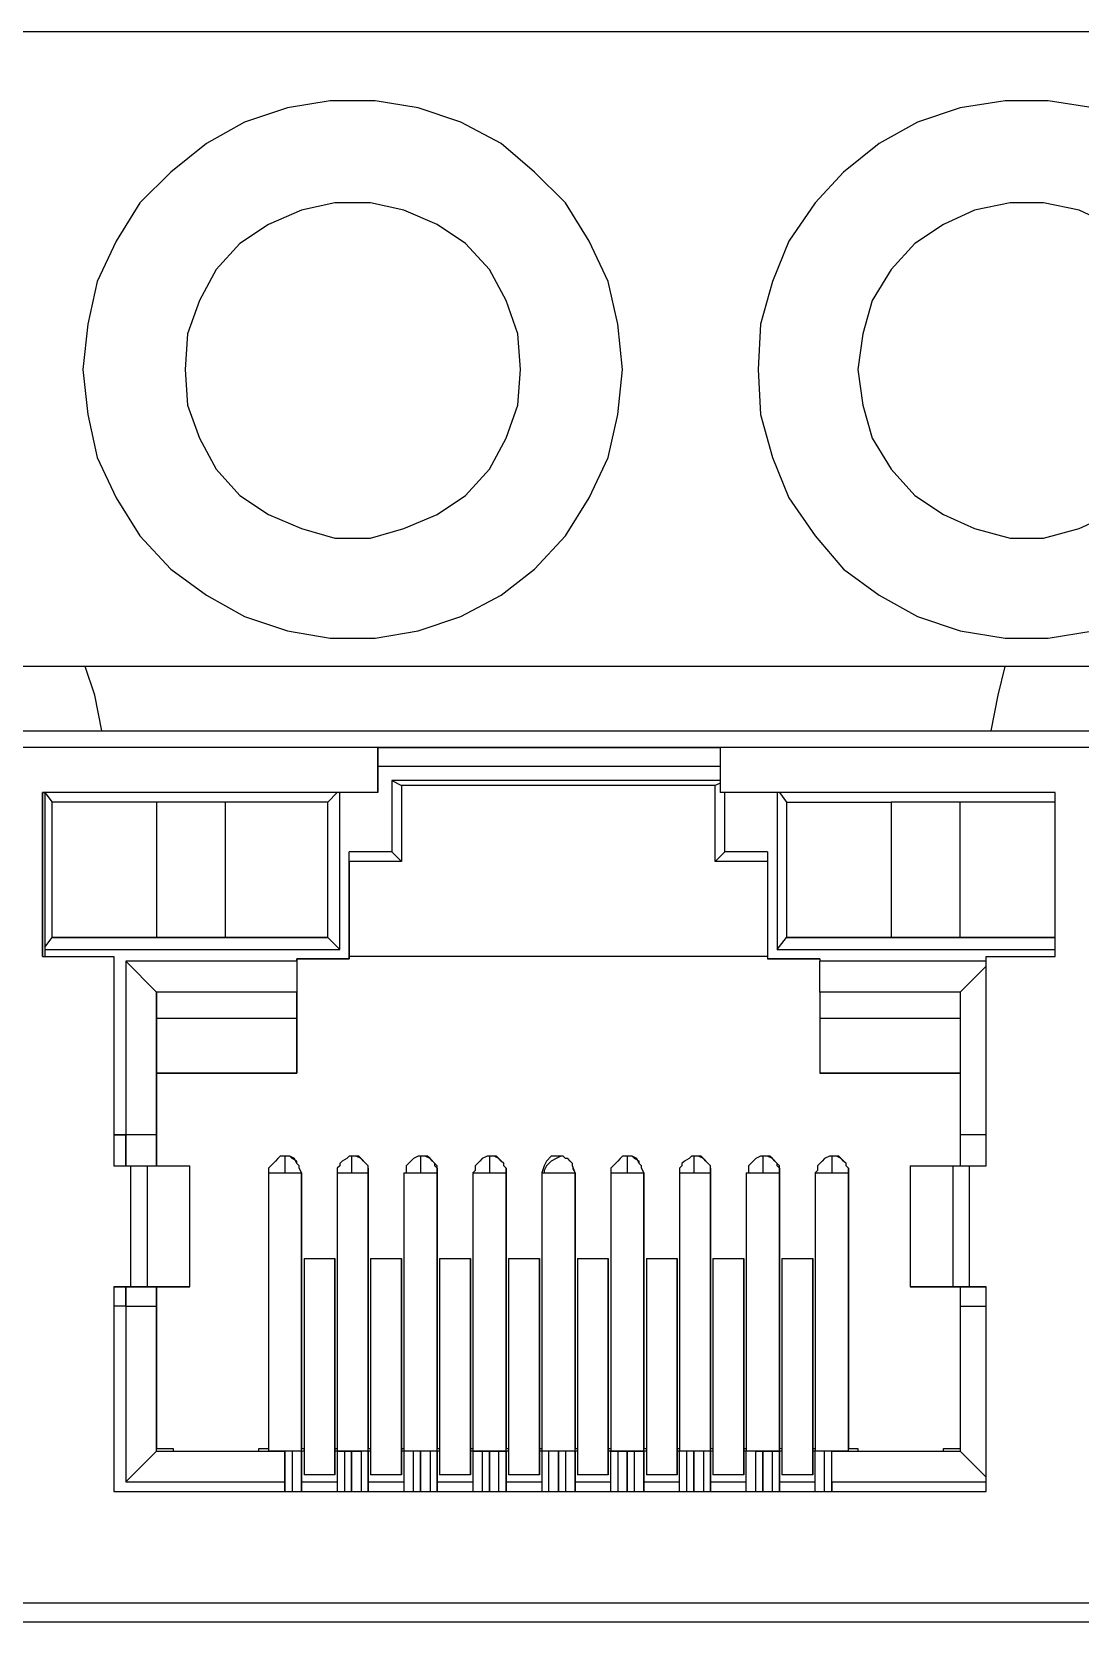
# Model space of a CAD drawing. Header units: inches. Extents: x 45 to 557, y 129 to 755.
# Drawn here: x 378.9 to 423, y 175.4 to 242.3 of the extents above; entities that cross this region are included whole.
import ezdxf

# ---------------------------------------------------------------- set-up
doc = ezdxf.new("R2010")
doc.units = ezdxf.units.IN
doc.header["$MEASUREMENT"] = 0
doc.layers.add('Brain', color=7, linetype='Continuous')

msp = doc.modelspace()

# ---------------------------------------------------------------- linework, layer by layer
at = {"layer": 'Brain', "color": 7, "lineweight": 25, "true_color": 0xffffff}
for points in [[(491.7, 242.3), (264.9, 242.3)], [(403.8, 228.1), (403.6, 230), (403.2, 231.8), (402.4, 233.5), (401.4, 235.1), (400.1, 236.4), (398.7, 237.6), (397, 238.5), (395.2, 239.1), (393.4, 239.4), (391.5, 239.4), (389.7, 239.1), (387.9, 238.5), (386.3, 237.6), (384.8, 236.4), (383.5, 235.1), (382.5, 233.5), (381.7, 231.8), (381.3, 230), (381.1, 228.1)], [(432.1, 228.1), (432, 230), (431.5, 231.8), (430.8, 233.5), (429.7, 235.1), (428.5, 236.4), (427, 237.6), (425.4, 238.5), (423.6, 239.1), (421.7, 239.4), (419.9, 239.4), (418, 239.1), (416.2, 238.5), (414.6, 237.6), (413.1, 236.4), (411.9, 235.1), (410.8, 233.5), (410.1, 231.8), (409.6, 230), (409.5, 228.1)], [(399.5, 228.1), (399.4, 229.6), (398.9, 231), (398.2, 232.3), (397.2, 233.4), (396, 234.2), (394.6, 234.8), (393.2, 235.1), (391.7, 235.1), (390.3, 234.8), (388.9, 234.2), (387.7, 233.4), (386.7, 232.3), (386, 231), (385.5, 229.6), (385.4, 228.1)], [(427.9, 228.1), (427.7, 229.6), (427.3, 231), (426.5, 232.3), (425.5, 233.4), (424.3, 234.2), (423, 234.8), (421.5, 235.1), (420.1, 235.1), (418.6, 234.8), (417.3, 234.2), (416.1, 233.4), (415.1, 232.3), (414.3, 231), (413.9, 229.6), (413.7, 228.1)], [(381.1, 228.1), (381.3, 226.2), (381.7, 224.4), (382.5, 222.7), (383.5, 221.1), (384.8, 219.7), (386.3, 218.6), (387.9, 217.7), (389.7, 217.1), (391.5, 216.8), (393.4, 216.8), (395.2, 217.1), (397, 217.7), (398.7, 218.6), (400.1, 219.7), (401.4, 221.1), (402.4, 222.7), (403.2, 224.4), (403.6, 226.2), (403.8, 228.1)], [(385.4, 228.1), (385.5, 226.6), (386, 225.2), (386.7, 223.9), (387.7, 222.8), (388.9, 222), (390.3, 221.4), (391.7, 221), (393.2, 221), (394.6, 221.4), (396, 222), (397.2, 222.8), (398.2, 223.9), (398.9, 225.2), (399.4, 226.6), (399.5, 228.1)], [(409.5, 228.1), (409.6, 226.2), (410.1, 224.4), (410.8, 222.7), (411.9, 221.1), (413.1, 219.7), (414.6, 218.6), (416.2, 217.7), (418, 217.1), (419.9, 216.8), (421.7, 216.8), (423.6, 217.1), (425.4, 217.7), (427, 218.6), (428.5, 219.7), (429.7, 221.1), (430.8, 222.7), (431.5, 224.4), (432, 226.2), (432.1, 228.1)], [(413.7, 228.1), (413.9, 226.6), (414.3, 225.2), (415.1, 223.9), (416.1, 222.8), (417.3, 222), (418.6, 221.4), (420.1, 221), (421.5, 221), (423, 221.4), (424.3, 222), (425.5, 222.8), (426.5, 223.9), (427.3, 225.2), (427.7, 226.6), (427.9, 228.1)], [(467.2, 215.6), (289.3, 215.6)], [(381.9, 212.9), (381.6, 214.4), (381.2, 215.6)], [(419.3, 212.9), (419.6, 214.4), (419.9, 215.6)], [(288, 212.9), (468.8, 212.9)], [(381.9, 212.9), (383.4, 212.9)], [(418, 212.9), (419.3, 212.9)], [(393.5, 212.2), (363.3, 212.2)], [(393.5, 212.2), (393.5, 210.3)], [(393.5, 212.2), (407.9, 212.2)], [(407.9, 212.2), (393.5, 212.2)], [(393.5, 210.3), (393.5, 212.2)], [(438.2, 212.2), (407.9, 212.2)], [(407.9, 212.2), (407.9, 210.3)], [(407.9, 211.4), (393.5, 211.4)], [(394.1, 210.8), (394.5, 210.6)], [(394.1, 210.8), (394.1, 207.8)], [(407.9, 210.8), (394.1, 210.8)], [(379.4, 210.3), (379.4, 210.3), (379.5, 210.3)], [(379.4, 203.4), (379.4, 210.3)], [(379.4, 210.3), (379.4, 203.4)], [(393.5, 210.3), (379.4, 210.3)], [(379.5, 210.3), (379.8, 209.9)], [(379.5, 210.3), (379.5, 203.4)], [(393.5, 210.3), (379.5, 210.3)], [(391.8, 210.3), (391.4, 209.9)], [(391.9, 203.7), (391.9, 210.3)], [(394.5, 210.6), (394.5, 207.4)], [(407.7, 210.6), (394.5, 210.6)], [(407.9, 210.7), (407.7, 210.6)], [(407.7, 207.4), (407.7, 210.6)], [(422, 210.3), (407.9, 210.3)], [(422, 210.3), (407.9, 210.3)], [(408.1, 207.8), (408.1, 210.3)], [(410.3, 210.3), (410.3, 203.7)], [(410.4, 210.3), (410.7, 209.9)], [(422, 203.4), (422, 210.3)], [(422, 210.3), (422, 210.3)], [(422, 203.4), (422, 210.3)], [(379.8, 204.2), (379.8, 209.9)], [(379.8, 209.9), (379.8, 209.9)], [(384.2, 209.9), (383.6, 209.9), (383.1, 209.9), (382.5, 209.9), (382, 209.9), (381.4, 209.9), (380.9, 209.9), (380.4, 209.9), (379.8, 209.9)], [(379.8, 209.9), (379.8, 209.9)], [(379.8, 204.2), (379.8, 209.9)], [(387.1, 209.9), (384.2, 209.9)], [(384.2, 209.9), (384.2, 204.2)], [(387.1, 204.2), (387.1, 209.9)], [(391.4, 209.9), (390.9, 209.9), (390.4, 209.9), (389.9, 209.9), (389.3, 209.9), (388.8, 209.9), (388.2, 209.9), (387.6, 209.9), (387.1, 209.9)], [(391.4, 209.9), (391.4, 209.9)], [(391.4, 204.2), (391.4, 209.9)], [(391.4, 209.9), (391.4, 209.9)], [(391.4, 204.2), (391.4, 209.9)], [(410.7, 209.9), (411.2, 209.9), (411.8, 209.9), (412.3, 209.9), (412.8, 209.9), (413.4, 209.9), (414, 209.9), (414.5, 209.9), (415.1, 209.9)], [(410.7, 209.9), (410.7, 204.2)], [(418, 209.9), (415.1, 209.9)], [(415.1, 209.9), (415.1, 204.2)], [(418, 204.2), (418, 209.9)], [(422, 209.9), (421.8, 209.9), (421.3, 209.9), (420.8, 209.9), (420.2, 209.9), (419.7, 209.9), (419.1, 209.9), (418.5, 209.9), (418, 209.9)], [(392.3, 207.4), (392.3, 207.8)], [(392.3, 203.3), (392.3, 207.8)], [(394.1, 207.8), (392.3, 207.8)], [(394.5, 207.4), (392.3, 207.4)], [(392.3, 207.4), (392.3, 203.4)], [(394.1, 207.8), (394.5, 207.4)], [(408.1, 207.8), (407.7, 207.4)], [(409.9, 207.4), (407.7, 207.4)], [(409.9, 207.8), (408.1, 207.8)], [(409.9, 207.8), (409.9, 203.3)], [(379.5, 203.8), (379.8, 204.2)], [(379.8, 204.2), (379.8, 204.2)], [(379.8, 204.2), (391.4, 204.2)], [(379.8, 204.2), (379.8, 204.2)], [(379.8, 204.2), (379.8, 204.2)], [(379.8, 204.2), (379.8, 204.2)], [(391.3, 204.2), (379.8, 204.2)], [(384.2, 204.2), (383.6, 204.2), (383.1, 204.2), (382.5, 204.2), (382, 204.2), (381.4, 204.2), (380.9, 204.2), (380.4, 204.2), (379.8, 204.2)], [(384.2, 204.2), (387.1, 204.2)], [(391.4, 204.2), (390.9, 204.2), (390.4, 204.2), (389.9, 204.2), (389.3, 204.2), (388.8, 204.2), (388.2, 204.2), (387.6, 204.2), (387.1, 204.2)], [(391.3, 204.2), (391.4, 204.2)], [(391.4, 204.2), (391.9, 203.7)], [(410.3, 203.7), (410.7, 204.2)], [(410.7, 204.2), (410.7, 204.2)], [(410.7, 204.2), (410.7, 204.2)], [(410.7, 204.2), (422, 204.2)], [(415.1, 204.2), (414.5, 204.2), (414, 204.2), (413.4, 204.2), (412.8, 204.2), (412.3, 204.2), (411.8, 204.2), (411.2, 204.2), (410.7, 204.2)], [(410.7, 204.2), (410.7, 204.2)], [(422, 204.2), (410.7, 204.2)], [(415.1, 204.2), (418, 204.2)], [(422, 204.2), (421.8, 204.2), (421.3, 204.2), (420.8, 204.2), (420.2, 204.2), (419.7, 204.2), (419.1, 204.2), (418.5, 204.2), (418, 204.2)], [(379.4, 203.4), (382.4, 203.4)], [(379.5, 203.7), (391.9, 203.7)], [(382.4, 203.4), (382.4, 194.6)], [(382.4, 203.4), (382.4, 194.6)], [(409.9, 203.4), (392.3, 203.4)], [(409.9, 203.4), (392.3, 203.4)], [(392.3, 203.4), (392.3, 203.3)], [(410.3, 203.7), (422, 203.7)], [(419.1, 203.4), (422, 203.4)], [(419.1, 194.6), (419.1, 203.4)], [(382.9, 203.2), (384.2, 201.9)], [(382.9, 203.2), (382.9, 195.9)], [(390.1, 203.2), (382.9, 203.2)], [(392.3, 203.3), (390.1, 203.3)], [(390.1, 203.3), (390.1, 198.5)], [(390.1, 203.2), (390.1, 203.3)], [(390.1, 203.3), (392.3, 203.3)], [(390.1, 203.2), (390.1, 201.9)], [(412.1, 203.3), (409.9, 203.3)], [(409.9, 203.3), (412.1, 203.3)], [(412.1, 203.3), (412.1, 203.2)], [(412.1, 201.9), (412.1, 203.2)], [(419.1, 203.2), (412.1, 203.2)], [(419.1, 203), (418, 201.9)], [(390.1, 201.9), (384.2, 201.9)], [(384.2, 201.9), (384.2, 201.9), (384.2, 201.8), (384.2, 201.7), (384.2, 201.6), (384.2, 201.4), (384.2, 201.3), (384.2, 201.1), (384.2, 200.8)], [(390.1, 201.9), (384.2, 201.9)], [(384.2, 195.9), (384.2, 201.9)], [(390.1, 200.8), (390.1, 201.1), (390.1, 201.3), (390.1, 201.4), (390.1, 201.6), (390.1, 201.7), (390.1, 201.8), (390.1, 201.9)], [(412.1, 201.9), (412.1, 201.9), (412.1, 201.8), (412.1, 201.7), (412.1, 201.6), (412.1, 201.4), (412.1, 201.3), (412.1, 201.1), (412.1, 200.8)], [(418, 201.9), (412.1, 201.9)], [(418, 201.9), (412.1, 201.9)], [(418, 201.9), (418, 195.9)], [(390.1, 200.8), (384.2, 200.8)], [(384.2, 200.8), (384.2, 198.5)], [(390.1, 198.5), (390.1, 200.8)], [(412.1, 200.8), (412.1, 198.5)], [(418, 200.8), (412.1, 200.8)], [(390.1, 198.5), (384.2, 198.5)], [(384.2, 198.5), (390.1, 198.5)], [(384.2, 198.5), (384.2, 194.6)], [(418, 198.5), (412.1, 198.5)], [(412.1, 198.5), (418, 198.5)], [(382.9, 195.9), (382.4, 195.9)], [(382.4, 195.9), (382.9, 195.9)], [(382.9, 195.9), (382.9, 194.6)], [(384.2, 195.9), (382.9, 195.9)], [(384.2, 195.9), (382.9, 195.9)], [(382.9, 194.6), (382.9, 195.9)], [(384.2, 194.6), (384.2, 195.9)], [(418, 195.9), (418, 194.6)], [(419.1, 195.9), (418, 195.9)], [(419.1, 195.9), (418, 195.9)], [(389.6, 195), (389.4, 195), (389.3, 194.9), (389.2, 194.8), (389.1, 194.7), (389, 194.6), (388.9, 194.5), (388.9, 194.4), (388.9, 194.3)], [(390.3, 194.3), (390.2, 194.5), (390.2, 194.6), (390.1, 194.7), (390.1, 194.8), (389.9, 194.9), (389.8, 195), (389.7, 195), (389.6, 195)], [(389.6, 195), (389.6, 195), (389.6, 194.9), (389.6, 194.8), (389.6, 194.7), (389.6, 194.6), (389.6, 194.4), (389.6, 194.3)], [(390.2, 194.6), (390.1, 194.7), (390, 194.9), (389.8, 195), (389.6, 195)], [(392.4, 195), (392.3, 195), (392.2, 194.9), (392, 194.8), (391.9, 194.7), (391.9, 194.6), (391.8, 194.5), (391.8, 194.4), (391.8, 194.3)], [(393.1, 194.3), (393.1, 194.5), (393.1, 194.6), (393, 194.7), (392.9, 194.8), (392.8, 194.9), (392.7, 195), (392.6, 195), (392.4, 195)], [(392.4, 195), (392.4, 195), (392.4, 194.9), (392.4, 194.8), (392.4, 194.7), (392.4, 194.6), (392.4, 194.4), (392.4, 194.3)], [(393.1, 194.6), (393, 194.7), (392.8, 194.9), (392.6, 195), (392.4, 195)], [(395.3, 195), (395.2, 195), (395, 194.9), (394.9, 194.8), (394.8, 194.7), (394.7, 194.6), (394.7, 194.5), (394.7, 194.4), (394.7, 194.3)], [(396, 194.3), (396, 194.5), (396, 194.6), (395.9, 194.7), (395.8, 194.8), (395.7, 194.9), (395.6, 195), (395.5, 195), (395.3, 195)], [(395.3, 195), (395.3, 195), (395.3, 194.9), (395.3, 194.8), (395.3, 194.7), (395.3, 194.6), (395.3, 194.4), (395.3, 194.3)], [(395.9, 194.6), (395.9, 194.7), (395.7, 194.9), (395.5, 195), (395.3, 195)], [(398.2, 195), (398.1, 195), (397.9, 194.9), (397.8, 194.8), (397.7, 194.7), (397.6, 194.6), (397.6, 194.5), (397.6, 194.4), (397.5, 194.3)], [(398.9, 194.3), (398.9, 194.5), (398.8, 194.6), (398.8, 194.7), (398.7, 194.8), (398.6, 194.9), (398.5, 195), (398.3, 195), (398.2, 195)], [(398.2, 195), (398.2, 195), (398.2, 194.9), (398.2, 194.8), (398.2, 194.7), (398.2, 194.6), (398.2, 194.4), (398.2, 194.3)], [(398.8, 194.6), (398.8, 194.7), (398.6, 194.9), (398.4, 195), (398.2, 195)], [(401.4, 194.9), (401.3, 195), (401.1, 195), (400.8, 195), (400.6, 194.8), (400.5, 194.6), (400.4, 194.3)], [(401.7, 194.6), (401.7, 194.7), (401.6, 194.8), (401.5, 194.9), (401.4, 194.9), (401.3, 195), (401.2, 195), (401, 194.9), (400.8, 194.8), (400.6, 194.6), (400.5, 194.4), (400.5, 194.3)], [(404, 195), (403.8, 195), (403.7, 194.9), (403.6, 194.8), (403.5, 194.7), (403.4, 194.6), (403.3, 194.5), (403.3, 194.4), (403.3, 194.3)], [(404.7, 194.3), (404.6, 194.5), (404.6, 194.6), (404.5, 194.7), (404.5, 194.8), (404.3, 194.9), (404.2, 195), (404.1, 195), (404, 195)], [(404, 195), (404, 195), (404, 194.9), (404, 194.8), (404, 194.7), (404, 194.6), (404, 194.4), (404, 194.3)], [(404.6, 194.6), (404.5, 194.7), (404.4, 194.9), (404.2, 195), (404, 195)], [(406.8, 195), (406.7, 195), (406.6, 194.9), (406.4, 194.8), (406.3, 194.7), (406.3, 194.6), (406.2, 194.5), (406.2, 194.4), (406.2, 194.3)], [(407.5, 194.3), (407.5, 194.5), (407.5, 194.6), (407.4, 194.7), (407.3, 194.8), (407.2, 194.9), (407.1, 195), (407, 195), (406.8, 195)], [(406.8, 195), (406.8, 195), (406.8, 194.9), (406.8, 194.8), (406.8, 194.7), (406.8, 194.6), (406.8, 194.4), (406.8, 194.3)], [(407.5, 194.6), (407.4, 194.7), (407.2, 194.9), (407, 195), (406.8, 195)], [(409.7, 195), (409.6, 195), (409.4, 194.9), (409.3, 194.8), (409.2, 194.7), (409.1, 194.6), (409.1, 194.5), (409.1, 194.4), (409.1, 194.3)], [(410.4, 194.3), (410.4, 194.5), (410.4, 194.6), (410.3, 194.7), (410.2, 194.8), (410.1, 194.9), (410, 195), (409.9, 195), (409.7, 195)], [(409.7, 195), (409.7, 195), (409.7, 194.9), (409.7, 194.8), (409.7, 194.7), (409.7, 194.6), (409.7, 194.4), (409.7, 194.3)], [(410.3, 194.6), (410.3, 194.7), (410.1, 194.9), (409.9, 195), (409.7, 195)], [(412.6, 195), (412.5, 195), (412.3, 194.9), (412.2, 194.8), (412.1, 194.7), (412, 194.6), (412, 194.5), (412, 194.4), (411.9, 194.3)], [(413.3, 194.3), (413.3, 194.5), (413.2, 194.6), (413.2, 194.7), (413.1, 194.8), (413, 194.9), (412.9, 195), (412.7, 195), (412.6, 195)], [(412.6, 195), (412.6, 195), (412.6, 194.9), (412.6, 194.8), (412.6, 194.7), (412.6, 194.6), (412.6, 194.4), (412.6, 194.3)], [(413.2, 194.6), (413.2, 194.7), (413, 194.9), (412.8, 195), (412.6, 195)], [(382.4, 194.6), (383.1, 194.6)], [(383.1, 194.6), (383.2, 194.6), (383.3, 194.6), (383.5, 194.6), (383.6, 194.6), (383.7, 194.6), (383.8, 194.6)], [(383.1, 194.6), (383.1, 189.5)], [(383.8, 194.6), (385.6, 194.6)], [(383.8, 194.6), (383.8, 189.5)], [(385.6, 189.5), (385.6, 194.6)], [(388.9, 194.3), (388.9, 194.3), (389, 194.3), (389.1, 194.3), (389.2, 194.3), (389.3, 194.3), (389.4, 194.3), (389.6, 194.3)], [(388.9, 194.3), (388.9, 194.3)], [(388.9, 194.3), (388.9, 182.6)], [(389.6, 194.3), (389.7, 194.3), (389.8, 194.3), (389.9, 194.3), (390.1, 194.3), (390.2, 194.3), (390.3, 194.3)], [(390.2, 194.5), (390.2, 194.6)], [(390.2, 194.5), (390.3, 194.3)], [(390.3, 194.3), (390.3, 182.7)], [(390.3, 194.3), (390.3, 194.3)], [(390.3, 182.6), (390.3, 194.3)], [(391.8, 194.3), (391.8, 194.3), (391.9, 194.3), (392, 194.3), (392.1, 194.3), (392.2, 194.3), (392.3, 194.3), (392.4, 194.3)], [(391.8, 194.3), (391.8, 194.3)], [(391.8, 194.3), (391.8, 182.6)], [(392.4, 194.3), (392.6, 194.3), (392.7, 194.3), (392.8, 194.3), (392.9, 194.3), (393, 194.3), (393.1, 194.3)], [(393.1, 194.5), (393.1, 194.6)], [(393.1, 194.5), (393.1, 194.3)], [(393.1, 194.3), (393.1, 182.7)], [(393.1, 194.3), (393.1, 194.3)], [(393.1, 182.6), (393.1, 194.3)], [(394.6, 194.3), (394.7, 194.3)], [(394.6, 194.3), (394.6, 182.6)], [(394.7, 194.3), (394.7, 194.3), (394.8, 194.3), (394.9, 194.3), (395.1, 194.3), (395.2, 194.3), (395.3, 194.3)], [(395.3, 194.3), (395.5, 194.3), (395.6, 194.3), (395.7, 194.3), (395.8, 194.3), (395.9, 194.3), (396, 194.3)], [(396, 194.5), (395.9, 194.6)], [(396, 194.5), (396, 194.3)], [(396, 194.3), (396, 182.7)], [(396, 194.3), (396, 194.3)], [(396, 182.6), (396, 194.3)], [(397.5, 194.3), (397.5, 194.3), (397.6, 194.3), (397.7, 194.3), (397.8, 194.3), (397.9, 194.3), (398.1, 194.3), (398.2, 194.3)], [(397.5, 194.3), (397.5, 194.3)], [(397.5, 194.3), (397.5, 182.6)], [(398.2, 194.3), (398.3, 194.3), (398.5, 194.3), (398.6, 194.3), (398.7, 194.3), (398.8, 194.3), (398.9, 194.3)], [(398.9, 194.5), (398.8, 194.6)], [(398.9, 194.5), (398.9, 194.3)], [(398.9, 194.3), (398.9, 182.7)], [(398.9, 194.3), (398.9, 194.3)], [(398.9, 182.6), (398.9, 194.3)], [(400.4, 194.3), (400.4, 182.6)], [(400.4, 194.3), (400.5, 194.3), (400.6, 194.3), (400.8, 194.3), (401.1, 194.3), (401.3, 194.3), (401.6, 194.3), (401.7, 194.3), (401.8, 194.3)], [(401.8, 194.3), (401.7, 194.6)], [(401.7, 194.5), (401.8, 194.3)], [(401.8, 194.3), (401.8, 194.3)], [(401.8, 194.3), (401.8, 182.7)], [(401.8, 182.6), (401.8, 194.3)], [(401.8, 194.3), (401.8, 194.3)], [(403.3, 194.3), (403.3, 194.3), (403.4, 194.3), (403.5, 194.3), (403.6, 194.3), (403.7, 194.3), (403.8, 194.3), (404, 194.3)], [(403.3, 194.3), (403.3, 194.3)], [(403.3, 194.3), (403.3, 182.6)], [(404, 194.3), (404.1, 194.3), (404.2, 194.3), (404.3, 194.3), (404.5, 194.3), (404.6, 194.3), (404.7, 194.3)], [(404.6, 194.5), (404.6, 194.6)], [(404.6, 194.5), (404.7, 194.3)], [(404.7, 194.3), (404.7, 182.7)], [(404.7, 194.3), (404.7, 194.3)], [(404.7, 182.6), (404.7, 194.3)], [(406.2, 194.3), (406.2, 194.3), (406.3, 194.3), (406.4, 194.3), (406.5, 194.3), (406.6, 194.3), (406.7, 194.3), (406.8, 194.3)], [(406.2, 194.3), (406.2, 194.3)], [(406.2, 194.3), (406.2, 182.6)], [(406.8, 194.3), (407, 194.3), (407.1, 194.3), (407.2, 194.3), (407.3, 194.3), (407.4, 194.3), (407.5, 194.3)], [(407.5, 194.5), (407.5, 194.6)], [(407.5, 194.5), (407.5, 194.3)], [(407.5, 194.3), (407.5, 182.7)], [(407.5, 194.3), (407.5, 194.3)], [(407.5, 182.6), (407.5, 194.3)], [(409, 194.3), (409.1, 194.3)], [(409, 194.3), (409, 182.6)], [(409.1, 194.3), (409.1, 194.3), (409.2, 194.3), (409.3, 194.3), (409.5, 194.3), (409.6, 194.3), (409.7, 194.3)], [(409.7, 194.3), (409.9, 194.3), (410, 194.3), (410.1, 194.3), (410.2, 194.3), (410.3, 194.3), (410.4, 194.3)], [(410.4, 194.5), (410.3, 194.6)], [(410.4, 194.5), (410.4, 194.3)], [(410.4, 194.3), (410.4, 182.7)], [(410.4, 194.3), (410.4, 194.3)], [(410.4, 182.6), (410.4, 194.3)], [(411.9, 194.3), (411.9, 194.3), (412, 194.3), (412.1, 194.3), (412.2, 194.3), (412.3, 194.3), (412.5, 194.3), (412.6, 194.3)], [(411.9, 194.3), (411.9, 194.3)], [(411.9, 194.3), (411.9, 182.6)], [(412.6, 194.3), (412.7, 194.3), (412.9, 194.3), (413, 194.3), (413.1, 194.3), (413.2, 194.3), (413.3, 194.3)], [(413.3, 194.5), (413.2, 194.6)], [(413.3, 194.5), (413.3, 194.3)], [(413.3, 194.3), (413.3, 182.7)], [(413.3, 194.3), (413.3, 194.3)], [(413.3, 182.6), (413.3, 194.3)], [(415.9, 194.6), (417.7, 194.6)], [(415.9, 194.6), (415.9, 189.5)], [(417.7, 194.6), (417.7, 194.6), (417.8, 194.6), (417.9, 194.6), (418, 194.6), (418.1, 194.6), (418.2, 194.6), (418.4, 194.6)], [(417.7, 189.5), (417.7, 194.6)], [(418.4, 194.6), (419.1, 194.6)], [(418.4, 189.5), (418.4, 194.6)], [(390.4, 190.7), (390.4, 181.6)], [(390.4, 190.7), (391.7, 190.7)], [(391.7, 189.8), (391.7, 190.7)], [(391.7, 190.7), (391.7, 181.6)], [(393.2, 190.7), (393.2, 181.6)], [(393.2, 190.7), (394.5, 190.7)], [(394.5, 189.8), (394.5, 190.7)], [(394.5, 190.7), (394.5, 181.6)], [(396.1, 190.7), (396.1, 181.6)], [(396.1, 190.7), (397.4, 190.7)], [(397.4, 189.8), (397.4, 190.7)], [(397.4, 190.7), (397.4, 181.6)], [(399, 190.7), (399, 181.6)], [(399, 190.7), (400.3, 190.7)], [(400.3, 189.8), (400.3, 190.7)], [(400.3, 190.7), (400.3, 181.6)], [(401.9, 190.7), (401.9, 181.6)], [(401.9, 190.7), (403.2, 190.7)], [(403.2, 189.8), (403.2, 190.7)], [(403.2, 190.7), (403.2, 181.6)], [(404.8, 190.7), (404.8, 181.6)], [(404.8, 190.7), (406.1, 190.7)], [(406.1, 189.8), (406.1, 190.7)], [(406.1, 190.7), (406.1, 181.6)], [(407.6, 190.7), (407.6, 181.6)], [(407.6, 190.7), (408.9, 190.7)], [(408.9, 189.8), (408.9, 190.7)], [(408.9, 190.7), (408.9, 181.6)], [(410.5, 190.7), (410.5, 181.6)], [(410.5, 190.7), (411.8, 190.7)], [(411.8, 189.8), (411.8, 190.7)], [(411.8, 190.7), (411.8, 181.6)], [(382.4, 189.5), (383.1, 189.5)], [(382.4, 189.5), (382.4, 180.9)], [(382.4, 189.5), (382.4, 180.9)], [(383.1, 189.5), (382.4, 189.5)], [(382.9, 189.5), (382.9, 188.7)], [(382.9, 188.7), (382.9, 189.5)], [(383.1, 189.5), (384.9, 189.5)], [(383.8, 189.5), (383.8, 189.5), (383.7, 189.5), (383.6, 189.5), (383.5, 189.5), (383.3, 189.5), (383.2, 189.5), (383.1, 189.5)], [(385.6, 189.5), (383.8, 189.5)], [(384.2, 188.7), (384.2, 189.5)], [(384.2, 189.5), (384.2, 182.7)], [(384.9, 189.5), (385.6, 189.5)], [(391.7, 181.9), (391.7, 189.8)], [(394.5, 181.9), (394.5, 189.8)], [(397.4, 181.9), (397.4, 189.8)], [(400.3, 181.9), (400.3, 189.8)], [(403.2, 181.9), (403.2, 189.8)], [(406.1, 181.9), (406.1, 189.8)], [(408.9, 181.9), (408.9, 189.8)], [(411.8, 181.9), (411.8, 189.8)], [(417.7, 189.5), (415.9, 189.5)], [(415.9, 189.5), (416.6, 189.5)], [(416.6, 189.5), (418.4, 189.5)], [(418.4, 189.5), (418.2, 189.5), (418.1, 189.5), (418, 189.5), (417.9, 189.5), (417.8, 189.5), (417.7, 189.5)], [(418, 189.5), (418, 188.7)], [(418.4, 189.5), (419.1, 189.5)], [(419.1, 189.5), (418.4, 189.5)], [(419.1, 180.9), (419.1, 189.5)], [(382.9, 188.7), (382.4, 188.7)], [(382.9, 188.7), (384.2, 188.7)], [(382.9, 188.7), (382.9, 181.3)], [(384.2, 182.6), (384.2, 188.7)], [(418, 188.7), (419.1, 188.7)], [(418, 188.7), (418, 182.6)], [(384.2, 182.7), (384.9, 182.7)], [(384.2, 182.6), (384.2, 182.7)], [(384.9, 182.7), (384.9, 182.6)], [(384.9, 182.7), (384.9, 182.6)], [(388.5, 182.7), (388.9, 182.7)], [(388.5, 182.6), (388.5, 182.7)], [(390.3, 182.7), (390.4, 182.7)], [(390.3, 182.6), (390.3, 182.7)], [(391.7, 182.7), (391.8, 182.7)], [(393.1, 182.7), (393.2, 182.7)], [(393.1, 182.6), (393.1, 182.7)], [(394.5, 182.7), (394.6, 182.7)], [(396, 182.7), (396.1, 182.7)], [(396, 182.6), (396, 182.7)], [(397.4, 182.7), (397.5, 182.7)], [(398.9, 182.7), (399, 182.7)], [(398.9, 182.6), (398.9, 182.7)], [(400.3, 182.7), (400.4, 182.7)], [(401.8, 182.7), (401.9, 182.7)], [(401.8, 182.6), (401.8, 182.7)], [(403.2, 182.7), (403.3, 182.7)], [(404.7, 182.7), (404.8, 182.7)], [(404.7, 182.6), (404.7, 182.7)], [(406.1, 182.7), (406.2, 182.7)], [(407.5, 182.7), (407.6, 182.7)], [(407.5, 182.6), (407.5, 182.7)], [(408.9, 182.7), (409, 182.7)], [(410.4, 182.7), (410.5, 182.7)], [(410.4, 182.6), (410.4, 182.7)], [(411.8, 182.7), (411.9, 182.7)], [(413.3, 182.7), (413.7, 182.7)], [(413.3, 182.6), (413.3, 182.7)], [(413.7, 182.7), (413.7, 182.6)], [(413.7, 182.7), (413.7, 182.6)], [(417.3, 182.7), (418, 182.7)], [(417.3, 182.6), (417.3, 182.7)], [(382.9, 181.3), (384.2, 182.6)], [(384.2, 182.6), (389.6, 182.6)], [(384.9, 182.6), (384.9, 182.6), (385, 182.6), (385.1, 182.6), (385.2, 182.6), (385.3, 182.6), (385.5, 182.6), (385.6, 182.6)], [(385.6, 182.6), (387.8, 182.6)], [(387.8, 182.6), (387.9, 182.6), (388, 182.6), (388.2, 182.6), (388.3, 182.6), (388.4, 182.6), (388.5, 182.6)], [(390.3, 182.6), (390.2, 182.6), (390.1, 182.6), (390, 182.6), (389.9, 182.6), (389.8, 182.6), (389.6, 182.6), (389.5, 182.6), (389.4, 182.6), (389.3, 182.6), (389.2, 182.6), (389.1, 182.6), (389, 182.6), (388.9, 182.6)], [(389.6, 182.6), (389.6, 180.9)], [(389.9, 182.6), (389.9, 182.6), (389.8, 182.6), (389.7, 182.6), (389.6, 182.6)], [(389.6, 182.6), (389.6, 182.6)], [(389.6, 180.9), (389.6, 182.6)], [(389.6, 182.6), (389.6, 181.3)], [(389.9, 182.6), (389.9, 180.9)], [(390.3, 182.6), (389.9, 182.6)], [(390.4, 182.6), (390.3, 182.6)], [(390.3, 181.3), (390.3, 182.6)], [(390.3, 182.6), (390.3, 180.9)], [(391.8, 182.6), (391.7, 182.6)], [(393.1, 182.6), (393.1, 182.6), (393, 182.6), (392.9, 182.6), (392.8, 182.6), (392.6, 182.6), (392.5, 182.6), (392.4, 182.6), (392.3, 182.6), (392.1, 182.6), (392, 182.6), (391.9, 182.6), (391.8, 182.6)], [(391.8, 182.6), (392.1, 182.6)], [(391.8, 182.6), (391.8, 180.9)], [(392.1, 182.6), (392.1, 180.9)], [(392.1, 182.6), (392.1, 182.6), (392.2, 182.6), (392.3, 182.6), (392.4, 182.6)], [(392.4, 182.6), (392.4, 180.9)], [(392.4, 180.9), (392.4, 182.6)], [(392.4, 182.6), (392.4, 182.6)], [(392.4, 182.6), (392.5, 182.6), (392.6, 182.6), (392.7, 182.6), (392.8, 182.6)], [(392.8, 182.6), (392.8, 180.9)], [(393.1, 182.6), (392.8, 182.6)], [(393.2, 182.6), (393.1, 182.6)], [(393.1, 181.3), (393.1, 182.6)], [(393.1, 182.6), (393.1, 180.9)], [(394.6, 182.6), (394.5, 182.6)], [(396, 182.6), (396, 182.6), (395.9, 182.6), (395.8, 182.6), (395.7, 182.6), (395.6, 182.6), (395.5, 182.6), (395.4, 182.6), (395.3, 182.6), (395.1, 182.6), (395, 182.6), (394.9, 182.6), (394.8, 182.6), (394.7, 182.6), (394.6, 182.6)], [(395, 182.6), (394.6, 182.6)], [(394.6, 182.6), (394.6, 180.9)], [(395, 180.9), (395, 182.6)], [(395.3, 182.6), (395.3, 182.6), (395.2, 182.6), (395.1, 182.6), (395, 182.6)], [(395.3, 182.6), (395.3, 180.9)], [(395.3, 180.9), (395.3, 182.6)], [(395.7, 182.6), (395.7, 182.6), (395.6, 182.6), (395.5, 182.6), (395.4, 182.6), (395.3, 182.6)], [(395.3, 182.6), (395.3, 182.6)], [(395.7, 182.6), (395.7, 180.9)], [(396, 182.6), (395.7, 182.6)], [(396.1, 182.6), (396, 182.6)], [(396, 181.3), (396, 182.6)], [(396, 182.6), (396, 180.9)], [(397.5, 182.6), (397.4, 182.6)], [(398.9, 182.6), (398.9, 182.6), (398.8, 182.6), (398.7, 182.6), (398.6, 182.6), (398.5, 182.6), (398.4, 182.6), (398.3, 182.6), (398.1, 182.6), (398, 182.6), (397.9, 182.6), (397.8, 182.6), (397.7, 182.6), (397.6, 182.6), (397.5, 182.6)], [(397.5, 182.6), (397.9, 182.6)], [(397.5, 182.6), (397.5, 180.9)], [(397.9, 182.6), (397.9, 180.9)], [(397.9, 182.6), (397.9, 182.6), (398, 182.6), (398.1, 182.6), (398.2, 182.6)], [(398.2, 182.6), (398.2, 180.9)], [(398.2, 180.9), (398.2, 182.6)], [(398.2, 182.6), (398.2, 182.6)], [(398.2, 182.6), (398.3, 182.6), (398.4, 182.6), (398.5, 182.6), (398.6, 182.6)], [(398.6, 180.9), (398.6, 182.6)], [(398.6, 182.6), (398.9, 182.6)], [(399, 182.6), (398.9, 182.6)], [(398.9, 181.3), (398.9, 182.6)], [(398.9, 182.6), (398.9, 180.9)], [(400.4, 182.6), (400.3, 182.6)], [(401.8, 182.6), (401.8, 182.6), (401.7, 182.6), (401.6, 182.6), (401.5, 182.6), (401.4, 182.6), (401.3, 182.6), (401.1, 182.6), (401, 182.6), (400.9, 182.6), (400.8, 182.6), (400.7, 182.6), (400.6, 182.6), (400.5, 182.6), (400.4, 182.6)], [(400.7, 182.6), (400.4, 182.6)], [(400.4, 182.6), (400.4, 180.9)], [(400.7, 180.9), (400.7, 182.6)], [(401.1, 182.6), (401, 182.6), (400.9, 182.6), (400.8, 182.6), (400.7, 182.6)], [(401.1, 182.6), (401.1, 180.9)], [(401.1, 180.9), (401.1, 182.6)], [(401.4, 182.6), (401.4, 182.6), (401.3, 182.6), (401.2, 182.6), (401.1, 182.6)], [(401.1, 182.6), (401.1, 182.6)], [(401.4, 182.6), (401.4, 180.9)], [(401.8, 182.6), (401.4, 182.6)], [(401.9, 182.6), (401.8, 182.6)], [(401.8, 182.6), (401.8, 181.3)], [(401.8, 180.9), (401.8, 182.6)], [(403.3, 182.6), (403.2, 182.6)], [(404.7, 182.6), (404.6, 182.6), (404.5, 182.6), (404.4, 182.6), (404.3, 182.6), (404.2, 182.6), (404, 182.6), (403.9, 182.6), (403.8, 182.6), (403.7, 182.6), (403.6, 182.6), (403.5, 182.6), (403.4, 182.6), (403.3, 182.6)], [(403.3, 182.6), (403.6, 182.6)], [(403.3, 180.9), (403.3, 182.6)], [(403.6, 182.6), (403.6, 180.9)], [(403.6, 182.6), (403.6, 182.6), (403.7, 182.6), (403.8, 182.6), (403.9, 182.6), (404, 182.6)], [(404, 182.6), (404, 180.9)], [(404, 180.9), (404, 182.6)], [(404, 182.6), (404, 182.6)], [(404, 182.6), (404, 182.6), (404.1, 182.6), (404.2, 182.6), (404.3, 182.6)], [(404.3, 180.9), (404.3, 182.6)], [(404.3, 182.6), (404.7, 182.6)], [(404.8, 182.6), (404.7, 182.6)], [(404.7, 182.6), (404.7, 181.3)], [(404.7, 180.9), (404.7, 182.6)], [(406.2, 182.6), (406.1, 182.6)], [(407.5, 182.6), (407.5, 182.6), (407.4, 182.6), (407.3, 182.6), (407.2, 182.6), (407, 182.6), (406.9, 182.6), (406.8, 182.6), (406.7, 182.6), (406.5, 182.6), (406.4, 182.6), (406.3, 182.6), (406.2, 182.6)], [(406.5, 182.6), (406.2, 182.6)], [(406.2, 180.9), (406.2, 182.6)], [(406.5, 180.9), (406.5, 182.6)], [(406.8, 182.6), (406.8, 182.6), (406.7, 182.6), (406.6, 182.6), (406.5, 182.6)], [(406.8, 182.6), (406.8, 180.9)], [(406.8, 180.9), (406.8, 182.6)], [(407.2, 182.6), (407.2, 182.6), (407.1, 182.6), (407, 182.6), (406.9, 182.6), (406.8, 182.6)], [(406.8, 182.6), (406.8, 182.6)], [(407.2, 182.6), (407.2, 180.9)], [(407.5, 182.6), (407.2, 182.6)], [(407.6, 182.6), (407.5, 182.6)], [(407.5, 182.6), (407.5, 181.3)], [(407.5, 180.9), (407.5, 182.6)], [(409, 182.6), (408.9, 182.6)], [(410.4, 182.6), (410.4, 182.6), (410.3, 182.6), (410.2, 182.6), (410.1, 182.6), (410, 182.6), (409.8, 182.6), (409.7, 182.6), (409.6, 182.6), (409.5, 182.6), (409.4, 182.6), (409.3, 182.6), (409.2, 182.6), (409.1, 182.6), (409, 182.6)], [(409.4, 182.6), (409, 182.6)], [(409, 180.9), (409, 182.6)], [(409.4, 180.9), (409.4, 182.6)], [(409.4, 182.6), (409.4, 182.6), (409.5, 182.6), (409.6, 182.6), (409.7, 182.6)], [(409.7, 182.6), (409.7, 180.9)], [(409.7, 180.9), (409.7, 182.6)], [(409.7, 182.6), (409.7, 182.6)], [(409.7, 182.6), (409.8, 182.6), (409.9, 182.6), (410, 182.6), (410.1, 182.6)], [(410.1, 180.9), (410.1, 182.6)], [(410.1, 182.6), (410.4, 182.6)], [(410.5, 182.6), (410.4, 182.6)], [(410.4, 182.6), (410.4, 181.3)], [(410.4, 180.9), (410.4, 182.6)], [(411.9, 182.6), (411.8, 182.6)], [(413.3, 182.6), (413.3, 182.6), (413.2, 182.6), (413.1, 182.6), (413, 182.6), (412.9, 182.6), (412.8, 182.6), (412.7, 182.6), (412.5, 182.6), (412.4, 182.6), (412.3, 182.6), (412.2, 182.6), (412.1, 182.6), (412, 182.6), (411.9, 182.6)], [(412.3, 182.6), (411.9, 182.6)], [(411.9, 180.9), (411.9, 182.6)], [(412.3, 180.9), (412.3, 182.6)], [(412.6, 182.6), (412.5, 182.6), (412.4, 182.6), (412.3, 182.6)], [(412.6, 180.9), (412.6, 182.6)], [(412.6, 182.6), (412.6, 182.6)], [(412.6, 181.3), (412.6, 182.6)], [(412.6, 182.6), (418, 182.6)], [(413.7, 182.6), (413.7, 182.6), (413.8, 182.6), (413.9, 182.6), (414, 182.6), (414.1, 182.6), (414.3, 182.6), (414.4, 182.6)], [(414.4, 182.6), (416.6, 182.6)], [(416.6, 182.6), (416.7, 182.6), (416.8, 182.6), (417, 182.6), (417.1, 182.6), (417.2, 182.6), (417.3, 182.6)], [(419.1, 181.5), (418, 182.6)], [(382.9, 181.3), (389.6, 181.3)], [(389.6, 180.9), (389.6, 181.3)], [(390.3, 181.3), (391.8, 181.3)], [(390.3, 180.9), (390.3, 180.9), (390.3, 181.1), (390.3, 181.3)], [(391.7, 181.6), (390.4, 181.6)], [(391.7, 181.6), (391.7, 181.9)], [(393.1, 181.3), (394.6, 181.3)], [(393.1, 180.9), (393.1, 180.9), (393.1, 181.1), (393.1, 181.3)], [(394.5, 181.6), (393.2, 181.6)], [(394.5, 181.6), (394.5, 181.9)], [(396, 181.3), (397.5, 181.3)], [(396, 180.9), (396, 180.9), (396, 181.1), (396, 181.3)], [(397.4, 181.6), (396.1, 181.6)], [(397.4, 181.6), (397.4, 181.9)], [(398.9, 181.3), (400.4, 181.3)], [(398.9, 180.9), (398.9, 180.9), (398.9, 181.1), (398.9, 181.3)], [(400.3, 181.6), (399, 181.6)], [(400.3, 181.6), (400.3, 181.9)], [(401.8, 181.3), (403.3, 181.3)], [(401.8, 181.3), (401.8, 181.3), (401.8, 181.1), (401.8, 180.9)], [(403.2, 181.6), (401.9, 181.6)], [(403.2, 181.6), (403.2, 181.9)], [(404.7, 181.3), (406.2, 181.3)], [(404.7, 181.3), (404.7, 181.3), (404.7, 181.1), (404.7, 180.9)], [(406.1, 181.6), (404.8, 181.6)], [(406.1, 181.6), (406.1, 181.9)], [(407.5, 181.3), (409, 181.3)], [(407.5, 181.3), (407.5, 181.3), (407.5, 181.1), (407.5, 180.9)], [(408.9, 181.6), (407.6, 181.6)], [(408.9, 181.6), (408.9, 181.9)], [(410.4, 181.3), (411.9, 181.3)], [(410.4, 181.3), (410.4, 181.3), (410.4, 181.1), (410.4, 180.9)], [(411.8, 181.6), (410.5, 181.6)], [(411.8, 181.6), (411.8, 181.9)], [(412.6, 181.3), (419.1, 181.3)], [(412.6, 181.3), (412.6, 180.9)], [(382.4, 180.9), (419.1, 180.9)], [(463.7, 176.2), (293.1, 176.2)], [(467.2, 175.4), (289.3, 175.4)]]:
    msp.add_lwpolyline(points, dxfattribs=at)

doc.saveas('drawing.dxf')
